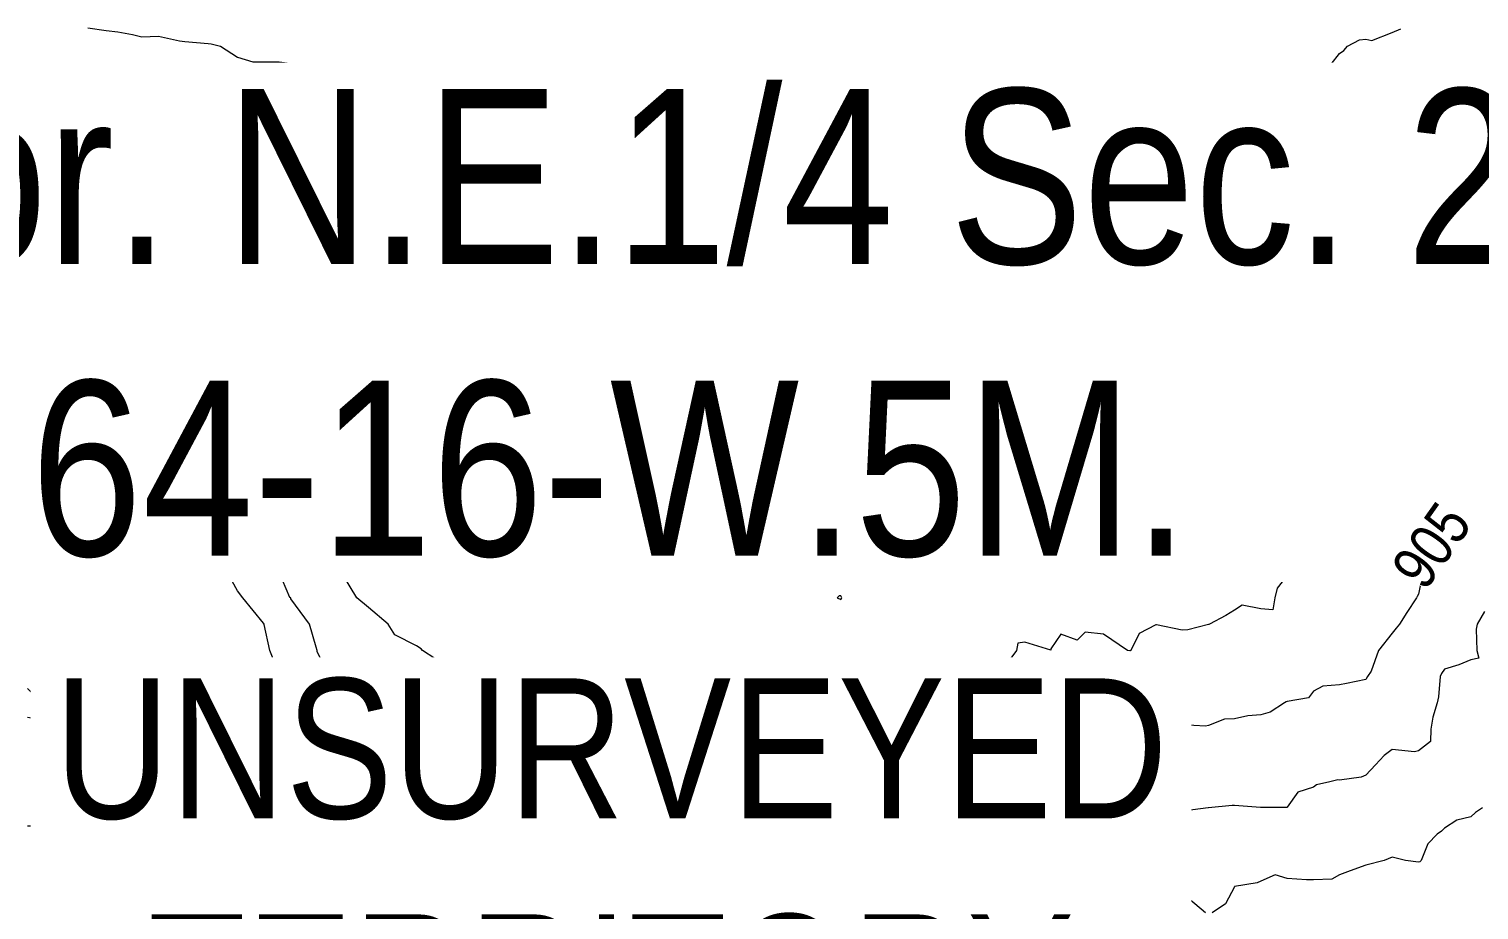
# Model space of a CAD drawing. Extents: x 537850 to 541798, y 6045627 to 6050132.
# Drawn here: x 539996.5 to 540162.2, y 6046980.4 to 6047081 of the extents above; entities that cross this region are included whole.
import ezdxf

# ---------------------------------------------------------------- set-up
doc = ezdxf.new("R2010")
doc.units = 0
doc.header["$LTSCALE"] = 5
doc.linetypes.add('DASHED2', pattern=[9.525, 6.35, -3.175])
doc.layers.add('C-SYMBOL', color=7, linetype='Continuous')
doc.layers.add('L-UNS-T', color=3, linetype='Continuous')
doc.layers.add('Contour_Line_Intermediate', color=7, linetype='DASHED2', true_color=0xd9d9d9)
doc.layers.add('Contour_Line_Major', color=7, linetype='Continuous', true_color=0x6b6b6b)
doc.styles.add('175L', font='ARIALN.TTF', dxfattribs={"height": 20})
doc.styles.add('80L', font='ARIALN.TTF', dxfattribs={"height": 10})
doc.styles.get("Standard").update_dxf_attribs({"font": 'ARIALN.TTF'})

msp = doc.modelspace()

# ---------------------------------------------------------------- linework, layer by layer
at = {"layer": 'Contour_Line_Intermediate', "linetype": 'Continuous', "lineweight": 13, "flags": 128}
for points, elevation in [([(540003.216, 6047081.128), (540005.325, 6047080.815), (540006.67, 6047080.673), (540008.325, 6047080.359), (540009.408, 6047080.101), (540011.325, 6047080.172), (540013.7, 6047079.642), (540014.325, 6047079.566), (540017, 6047079.342), (540017.324, 6047079.303), (540018.413, 6047079.018), (540020.324, 6047077.771), (540022.106, 6047077.236), (540023.324, 6047077.236), (540025.106, 6047077.236), (540026.324, 6047077.084), (540028.009, 6047076.018), (540029.324, 6047075.702), (540029.739, 6047075.603), (540032.324, 6047074.444), (540034.079, 6047074.263), (540035.324, 6047074.721), (540037.327, 6047074.014), (540038.323, 6047073.784), (540040.073, 6047073.018), (540041.323, 6047071.296), (540042.187, 6047072.155), (540044.323, 6047072.344), (540045.079, 6047072.263), (540047.323, 6047072.569), (540049.395, 6047070.019), (540050.323, 6047069.527), (540051.6, 6047068.741), (540053.323, 6047069.835), (540053.384, 6047069.958), (540053.567, 6047070.019), (540053.323, 6047070.255), (540050.419, 6047073.018), (540053.016, 6047073.325), (540053.323, 6047073.376), (540054.038, 6047073.018), (540056.322, 6047070.714), (540057.975, 6047070.019), (540059.322, 6047069.537), (540059.915, 6047069.426), (540062.322, 6047069.298), (540062.94, 6047069.401), (540063.764, 6047070.019), (540064.541, 6047070.8), (540065.322, 6047071.193), (540066.766, 6047071.574), (540068.154, 6047073.018), (540068.245, 6047073.096), (540068.322, 6047073.069), (540068.537, 6047073.018), (540071.322, 6047071.411), (540072.726, 6047071.614), (540074.322, 6047071.176), (540077.083, 6047070.257), (540077.321, 6047070.258), (540080.188, 6047073.018), (540080.321, 6047073.112), (540082.743, 6047073.597), (540083.321, 6047073.552), (540085.86, 6047073.48), (540086.321, 6047073.504), (540088.836, 6047073.504), (540089.321, 6047073.466), (540091.841, 6047073.018), (540092.321, 6047072.814), (540092.494, 6047072.846), (540095.321, 6047072.846), (540095.78, 6047072.559), (540095.874, 6047073.018), (540097.994, 6047073.345), (540098.32, 6047073.368), (540101.176, 6047073.163), (540101.32, 6047073.153), (540102.259, 6047073.018), (540102.145, 6047072.194), (540102.669, 6047070.019), (540104.32, 6047069.638), (540104.771, 6047069.568), (540105.971, 6047070.019), (540105.834, 6047071.505), (540107.32, 6047071.505), (540108.81, 6047071.528), (540110.32, 6047071.575), (540111.371, 6047071.967), (540113.32, 6047070.845), (540115.33, 6047071.008), (540116.32, 6047070.859), (540118.177, 6047070.019), (540119.319, 6047069.447), (540119.656, 6047069.683), (540120.748, 6047070.019), (540121.074, 6047071.264), (540122.319, 6047071.571), (540124.567, 6047070.77), (540125.319, 6047072.232), (540125.498, 6047072.839), (540128.319, 6047072.263), (540128.946, 6047072.391), (540130.165, 6047073.018), (540131.154, 6047073.183), (540131.319, 6047073.48), (540132.368, 6047074.969), (540134.319, 6047075.379), (540134.958, 6047075.379), (540135.917, 6047076.018), (540136.696, 6047076.641), (540137.319, 6047076.485), (540140.072, 6047076.265), (540140.318, 6047076.407), (540140.59, 6047076.018), (540143.318, 6047074.832), (540144.293, 6047075.044), (540145.592, 6047076.018), (540145.35, 6047076.987), (540146.318, 6047078.198), (540146.814, 6047078.523), (540147.224, 6047079.018), (540148.574, 6047079.762), (540149.318, 6047079.85), (540150, 6047079.7), (540152.318, 6047080.597), (540153.304, 6047081.032)], 908.956), ([(539996.325, 6047072.493), (539996.851, 6047072.493), (539997.767, 6047073.018), (539999.05, 6047073.293), (539999.325, 6047073.32), (540000.66, 6047073.018), (540002.325, 6047072.213), (540003.663, 6047071.681), (540005.325, 6047071.022), (540007.642, 6047070.701), (540008.325, 6047070.701), (540008.875, 6047070.569), (540010.021, 6047070.019), (540011.074, 6047069.768), (540011.325, 6047069.747), (540012.023, 6047069.32), (540014.325, 6047068.361), (540015.429, 6047068.914), (540017.324, 6047068.703), (540020.164, 6047067.019), (540020.324, 6047066.891), (540020.581, 6047066.762), (540021.179, 6047067.019), (540023.018, 6047067.325), (540023.324, 6047067.421), (540024.397, 6047067.019), (540026.324, 6047065.863), (540027.604, 6047065.739), (540029.324, 6047065.215), (540030.878, 6047064.019), (540032.324, 6047063.297), (540033.354, 6047062.988), (540035.324, 6047062.333), (540037.739, 6047061.019), (540038.323, 6047060.412), (540040.551, 6047058.791), (540041.323, 6047058.791), (540041.663, 6047058.019), (540044.323, 6047056.278), (540047.153, 6047055.19), (540047.323, 6047055.167), (540047.505, 6047055.019), (540050.323, 6047052.906), (540051.689, 6047053.653), (540052.342, 6047055.019), (540052.483, 6047055.859), (540053.323, 6047055.501), (540055.375, 6047055.019), (540055.375, 6047052.967), (540055.849, 6047052.019), (540056.322, 6047051.767), (540056.954, 6047051.388), (540057.27, 6047052.019), (540057.27, 6047054.072), (540058.219, 6047055.019), (540059.176, 6047055.166), (540059.322, 6047055.176), (540059.922, 6047055.019), (540062.322, 6047052.813), (540064.528, 6047052.813), (540065.322, 6047052.655), (540068.285, 6047052.056), (540068.322, 6047052.056), (540070.015, 6047053.326), (540070.694, 6047055.019), (540071.14, 6047055.201), (540071.322, 6047055.255), (540071.771, 6047055.019), (540072.369, 6047053.973), (540073.15, 6047052.019), (540074.322, 6047051.434), (540074.766, 6047051.575), (540075.27, 6047052.019), (540076.076, 6047053.265), (540077.321, 6047054.556), (540078.297, 6047052.995), (540079.133, 6047052.019), (540079.727, 6047051.425), (540080.321, 6047049.248), (540081.015, 6047051.326), (540083.321, 6047050.997), (540085.542, 6047049.799), (540086.321, 6047050.695), (540086.586, 6047051.755), (540087.116, 6047052.019), (540088.473, 6047052.867), (540089.321, 6047052.668), (540091.614, 6047052.019), (540092.321, 6047051.711), (540092.604, 6047051.736), (540093.453, 6047052.019), (540094.811, 6047052.529), (540095.321, 6047052.58), (540097.76, 6047052.58), (540098.32, 6047052.349), (540101.017, 6047052.322), (540101.32, 6047052.748), (540102.91, 6047053.429), (540104.32, 6047053.026), (540107.139, 6047052.019), (540107.32, 6047051.717), (540107.455, 6047051.884), (540110.32, 6047050.94), (540111.301, 6047051.038), (540113.32, 6047050.87), (540115.892, 6047049.02), (540116.32, 6047048.357), (540117.766, 6047046.02), (540119.319, 6047045.538), (540119.927, 6047045.412), (540120.318, 6047046.02), (540119.319, 6047048.194), (540117.549, 6047049.02), (540118.729, 6047049.61), (540119.319, 6047049.778), (540121.281, 6047050.058), (540122.319, 6047049.85), (540123.798, 6047049.02), (540125.319, 6047048.049), (540128.295, 6047046.02), (540128.319, 6047046.01), (540128.33, 6047046.009), (540128.34, 6047046.02), (540129.808, 6047047.531), (540130.602, 6047049.02), (540129.706, 6047050.633), (540131.319, 6047049.826), (540132.512, 6047050.827), (540132.957, 6047052.019), (540132.644, 6047053.694), (540134.319, 6047054.45), (540134.629, 6047054.709), (540135.002, 6047055.019), (540136.358, 6047055.98), (540137.319, 6047055.907), (540139.678, 6047055.66), (540139.848, 6047058.019), (540139.95, 6047058.388), (540140.318, 6047059.044), (540141.306, 6047060.031), (540143.318, 6047060.535), (540143.546, 6047060.791), (540143.641, 6047061.019), (540144.877, 6047062.46), (540146.318, 6047063.119), (540147.081, 6047063.256), (540147.753, 6047064.019), (540148.511, 6047064.826), (540149.318, 6047065.384), (540150.317, 6047067.019), (540152.318, 6047068.584), (540153.54, 6047068.797), (540155.318, 6047069.545), (540155.687, 6047069.649), (540157.003, 6047070.019), (540157.724, 6047070.612), (540158.318, 6047071.746), (540158.887, 6047072.449), (540161.317, 6047072.009), (540161.899, 6047072.437), (540162.165, 6047073.018), (540163.312, 6047074.024)], 907.956), ([(539996.325, 6047065.993), (539998.375, 6047064.969), (539999.325, 6047064.336), (540002.2, 6047064.144), (540002.325, 6047064.122), (540002.629, 6047064.019), (540005.325, 6047063.598), (540005.948, 6047063.396), (540008.325, 6047063.304), (540010.304, 6047062.998), (540011.325, 6047062.963), (540012.677, 6047062.667), (540014.325, 6047062.138), (540017.136, 6047061.207), (540017.324, 6047061.192), (540017.951, 6047061.019), (540020.324, 6047059.039), (540023.043, 6047058.019), (540023.324, 6047057.977), (540026.254, 6047055.019), (540026.324, 6047054.819), (540027.155, 6047054.188), (540029.324, 6047053.847), (540029.552, 6047052.019), (540032.324, 6047049.064), (540032.434, 6047049.02), (540035.324, 6047046.759), (540035.712, 6047046.02), (540038.323, 6047043.093), (540038.514, 6047043.02), (540038.64, 6047042.703), (540040.428, 6047040.02), (540041.323, 6047039.377), (540043.516, 6047037.02), (540043.365, 6047034.978), (540043.294, 6047034.02), (540044.323, 6047031.171), (540044.689, 6047031.02), (540044.323, 6047030.655), (540043.872, 6047028.021), (540044.323, 6047027.493), (540044.909, 6047027.435), (540045.377, 6047028.021), (540047.323, 6047029.966), (540048.944, 6047028.021), (540050.323, 6047026.838), (540052.829, 6047025.514), (540051.884, 6047028.021), (540052.404, 6047028.939), (540053.323, 6047028.783), (540055.865, 6047028.021), (540056.322, 6047027.824), (540056.78, 6047027.563), (540057.008, 6047028.021), (540058.661, 6047028.682), (540059.322, 6047030.335), (540060.226, 6047028.021), (540062.322, 6047025.871), (540063.666, 6047026.677), (540065.322, 6047027.229), (540066.162, 6047027.181), (540068.322, 6047026.767), (540069.418, 6047026.924), (540071.322, 6047026.924), (540073.516, 6047025.827), (540074.322, 6047025.558), (540075.85, 6047025.021), (540077.321, 6047024.124), (540079.425, 6047024.124), (540080.321, 6047023.761), (540080.889, 6047024.453), (540081.872, 6047025.021), (540082.907, 6047025.435), (540083.321, 6047025.601), (540084.76, 6047025.021), (540086.321, 6047022.862), (540086.496, 6047022.021), (540089.321, 6047020.609), (540090.371, 6047020.971), (540091.845, 6047022.021), (540091.452, 6047022.889), (540091.137, 6047025.021), (540091.781, 6047025.561), (540092.321, 6047025.872), (540094.828, 6047025.514), (540095.321, 6047025.514), (540096.992, 6047026.349), (540098.32, 6047026.349), (540099.193, 6047027.148), (540099.95, 6047028.021), (540100.4, 6047030.1), (540100.599, 6047031.02), (540100.645, 6047031.696), (540101.32, 6047031.638), (540102.984, 6047031.02), (540103.429, 6047030.129), (540104.32, 6047030.129), (540106.429, 6047030.129), (540107.32, 6047030.352), (540108.173, 6047031.02), (540108.098, 6047033.243), (540110.32, 6047032.802), (540112.91, 6047031.43), (540113.32, 6047031.591), (540114.144, 6047033.196), (540116.32, 6047032.989), (540118.136, 6047031.02), (540118.432, 6047030.133), (540119.319, 6047030.053), (540121.981, 6047028.359), (540121.981, 6047031.02), (540122.217, 6047031.122), (540122.319, 6047031.235), (540123.159, 6047031.02), (540122.694, 6047030.645), (540122.694, 6047028.021), (540125.319, 6047027.291), (540125.818, 6047027.521), (540128.319, 6047027.396), (540128.914, 6047027.426), (540131.319, 6047027.827), (540131.45, 6047027.89), (540131.774, 6047028.021), (540133.148, 6047029.191), (540133.265, 6047031.02), (540133.564, 6047031.775), (540134.319, 6047032.964), (540135.036, 6047033.303), (540137.319, 6047032.988), (540138.026, 6047033.313), (540138.583, 6047034.02), (540139.021, 6047035.318), (540140.318, 6047035.601), (540141.472, 6047035.867), (540141.548, 6047037.02), (540141.522, 6047038.816), (540143.283, 6047040.02), (540143.276, 6047040.062), (540143.318, 6047040.046), (540144.718, 6047041.621), (540145.148, 6047043.02), (540145.594, 6047043.744), (540146.318, 6047044.71), (540147.012, 6047045.326), (540149.318, 6047044.981), (540150.802, 6047046.02), (540151.053, 6047047.755), (540149.794, 6047049.02), (540152.318, 6047050.702), (540153.165, 6047051.173), (540155.283, 6047052.019), (540155.301, 6047052.037), (540155.318, 6047052.047), (540156.167, 6047054.17), (540156.276, 6047055.019), (540157.105, 6047056.232), (540158.318, 6047057.207), (540158.798, 6047057.539), (540159.221, 6047058.019), (540159.614, 6047059.722), (540161.281, 6047061.019), (540161.299, 6047061.038), (540161.317, 6047061.036), (540162.881, 6047062.455)], 906.956), ([(540162.788, 6047047.549), (540161.829, 6047046.02), (540161.54, 6047045.797), (540161.317, 6047045.35), (540160.258, 6047044.079), (540159.199, 6047043.02), (540158.856, 6047042.481), (540158.318, 6047042.274), (540157.421, 6047040.916), (540157.131, 6047040.02), (540156.447, 6047038.891), (540155.318, 6047037.052), (540155.297, 6047037.041), (540155.221, 6047037.02), (540153.434, 6047035.904), (540152.318, 6047034.947), (540151.957, 6047034.02), (540151.706, 6047033.409), (540150.525, 6047031.02), (540150.257, 6047030.082), (540149.788, 6047028.021), (540149.318, 6047026.543), (540148.82, 6047025.519), (540147.65, 6047025.021), (540147.212, 6047024.127), (540146.318, 6047024.093), (540145.272, 6047023.067), (540145.05, 6047022.021), (540144.847, 6047020.492), (540143.318, 6047019.659), (540142.779, 6047019.56), (540141.566, 6047019.021), (540141.316, 6047018.024), (540140.318, 6047018.568), (540139.195, 6047017.144), (540138.914, 6047016.021), (540138.677, 6047014.663), (540137.319, 6047014.746), (540135.162, 6047015.178), (540134.319, 6047014.614), (540133.318, 6047014.022), (540131.436, 6047013.021), (540131.358, 6047012.982), (540131.319, 6047012.957), (540128.97, 6047012.37), (540128.319, 6047012.324), (540125.389, 6047012.951), (540125.319, 6047012.944), (540123.397, 6047011.944), (540122.455, 6047010.021), (540122.368, 6047009.973), (540122.319, 6047009.955), (540122.089, 6047010.021), (540119.319, 6047011.868), (540117.242, 6047012.099), (540116.32, 6047011.176), (540114.464, 6047011.877), (540113.32, 6047010.177), (540113.302, 6047010.039), (540110.32, 6047010.957), (540109.517, 6047010.824), (540109.395, 6047010.021), (540108.511, 6047008.831), (540107.32, 6047008.208), (540106.578, 6047007.764), (540105.09, 6047007.022), (540104.705, 6047006.637), (540104.32, 6047006.548), (540102.496, 6047005.846), (540101.32, 6047004.905), (540100.655, 6047004.687), (540100.537, 6047004.022), (540099.688, 6047002.654), (540098.32, 6047002.706), (540096.543, 6047002.8), (540096.636, 6047001.022), (540096.3, 6047000.042), (540095.744, 6046998.022), (540095.593, 6046997.749), (540095.321, 6046997.577), (540093.114, 6046997.228), (540092.321, 6046996.931), (540090.569, 6046996.774), (540089.321, 6046996.742), (540086.397, 6046997.946), (540086.321, 6046997.968), (540085.45, 6046998.022), (540083.321, 6046998.182), (540083.174, 6046998.169), (540082.949, 6046998.022), (540080.321, 6046997.365), (540079.227, 6046998.022), (540078.485, 6046999.185), (540078.422, 6047001.022), (540078.231, 6047001.931), (540077.321, 6047002.329), (540076.025, 6047002.318), (540074.322, 6047002.495), (540071.669, 6047003.675), (540071.322, 6047003.636), (540069.183, 6047003.16), (540068.322, 6047003.074), (540066.816, 6047002.528), (540065.322, 6047001.987), (540064.116, 6047002.228), (540062.322, 6047003.065), (540061.079, 6047004.022), (540059.322, 6047006.049), (540058.107, 6047007.022), (540056.322, 6047008.282), (540054.94, 6047008.404), (540053.323, 6047008.666), (540051.409, 6047008.935), (540050.323, 6047009.026), (540049.074, 6047008.27), (540047.323, 6047007.932), (540046.412, 6047007.932), (540044.323, 6047008.17), (540041.501, 6047010.021), (540041.323, 6047010.208), (540040.811, 6047010.534), (540038.323, 6047011.778), (540037.577, 6047013.021), (540035.324, 6047014.919), (540033.982, 6047016.021), (540032.324, 6047018.716), (540032.247, 6047019.021), (540032.188, 6047019.157), (540031.779, 6047022.021), (540031.887, 6047022.458), (540031.359, 6047025.021), (540031.226, 6047026.118), (540031.723, 6047028.021), (540031.623, 6047030.319), (540031.482, 6047031.02), (540031.152, 6047032.192), (540031.512, 6047034.02), (540030.932, 6047035.412), (540030.932, 6047037.02), (540030.427, 6047038.917), (540029.729, 6047040.02), (540029.324, 6047040.587), (540028.014, 6047041.33), (540028.643, 6047040.02), (540028.219, 6047038.125), (540026.324, 6047038.925), (540024.838, 6047040.02), (540025.036, 6047041.308), (540025.659, 6047043.02), (540023.324, 6047045.873), (540023.159, 6047046.02), (540020.324, 6047047.905), (540019.518, 6047049.02), (540017.324, 6047050.844), (540016.018, 6047052.019), (540014.973, 6047054.371), (540014.788, 6047055.019), (540014.325, 6047055.271), (540013.875, 6047055.468), (540011.325, 6047056.714), (540010.308, 6047057.002), (540008.325, 6047057.32), (540005.597, 6047058.019), (540005.325, 6047058.134), (540005.216, 6047058.128), (540004.221, 6047058.019), (540002.418, 6047057.926), (540002.325, 6047057.929), (540001.79, 6047058.019), (539999.325, 6047059.098), (539998.175, 6047059.17), (539996.325, 6047059.698)], 905.957), ([(540021.848, 6046980.023), (540022.159, 6046981.188), (540023.324, 6046982.484), (540023.627, 6046982.72), (540023.671, 6046983.023), (540024.253, 6046985.094), (540024.25, 6046986.023), (540024.25, 6046988.097), (540024.839, 6046989.022), (540024.247, 6046991.099), (540023.843, 6046992.022), (540023.324, 6046992.93), (540021.465, 6046995.022), (540023.324, 6046997.114), (540023.706, 6046998.022), (540024.202, 6047000.144), (540024.148, 6047001.022), (540023.324, 6047003.963), (540023.31, 6047004.022), (540023.31, 6047004.035), (540023.324, 6047004.104), (540024.134, 6047006.211), (540024.134, 6047007.022), (540024.498, 6047008.847), (540024.028, 6047010.021), (540023.372, 6047012.973), (540023.369, 6047013.021), (540023.324, 6047013.123), (540020.93, 6047016.021), (540020.324, 6047016.829), (540019.123, 6047019.021), (540017.324, 6047020.334), (540015.809, 6047020.536), (540014.325, 6047020.734), (540011.382, 6047022.021), (540011.325, 6047022.107), (540011.137, 6047022.021), (540008.325, 6047021.083), (540006.074, 6047022.021), (540005.325, 6047022.45), (540004.103, 6047025.021), (540004.474, 6047025.872), (540005.325, 6047026.34), (540006.828, 6047026.517), (540006.753, 6047028.021), (540007.015, 6047029.33), (540006.885, 6047031.02), (540006.445, 6047032.9), (540006.151, 6047034.02), (540005.39, 6047036.955), (540005.39, 6047037.02), (540005.325, 6047037.211), (540003.157, 6047040.02), (540002.325, 6047041.861), (540001.81, 6047043.02), (539999.325, 6047044.418), (539997.834, 6047044.511), (539996.325, 6047044.279)], 903.957), ([(540162.866, 6047014.473), (540162.036, 6047013.021), (540161.908, 6047012.431), (540162.011, 6047010.021), (540162.216, 6047009.123), (540161.317, 6047008.933), (540159.953, 6047008.386), (540158.318, 6047007.873), (540157.972, 6047007.367), (540157.793, 6047007.022), (540157.616, 6047004.724), (540157.462, 6047004.022), (540156.96, 6047002.38), (540156.75, 6047001.022), (540156.711, 6046999.629), (540155.318, 6046998.533), (540154.892, 6046998.448), (540152.318, 6046998.706), (540151.41, 6046998.022), (540150.4, 6046996.94), (540149.318, 6046995.781), (540148.798, 6046995.543), (540146.318, 6046995.211), (540146.118, 6046995.222), (540145.186, 6046995.022), (540143.692, 6046994.649), (540143.318, 6046994.4), (540141.535, 6046993.806), (540140.318, 6046992.103), (540140.274, 6046992.067), (540137.319, 6046992.08), (540137.271, 6046992.07), (540134.319, 6046992.316), (540134.029, 6046992.312), (540131.319, 6046992.028), (540131.314, 6046992.027), (540131.287, 6046992.022), (540128.655, 6046991.686), (540128.319, 6046991.704), (540127.132, 6046992.022), (540125.319, 6046992.589), (540124.907, 6046992.435), (540123.805, 6046992.022), (540122.971, 6046991.37), (540122.319, 6046991.677), (540120.352, 6046990.99), (540119.319, 6046990.629), (540117.578, 6046990.764), (540116.32, 6046990.764), (540114.316, 6046991.026), (540113.32, 6046991.181), (540111.642, 6046990.7), (540110.32, 6046990.322), (540109.419, 6046989.924), (540108.814, 6046989.022), (540108.219, 6046988.124), (540107.32, 6046987.444), (540106.135, 6046987.207), (540104.32, 6046986.729), (540103.736, 6046986.607), (540103.481, 6046986.023), (540102.143, 6046985.2), (540101.32, 6046984.695), (540099.945, 6046984.398), (540098.32, 6046984.075), (540097.78, 6046983.564), (540096.857, 6046983.023), (540096.233, 6046982.111), (540095.321, 6046981.487), (540094.208, 6046981.135), (540093.003, 6046980.023)], 903.957), ([(540013.962, 6046980.023), (540013.826, 6046980.521), (540013.715, 6046983.023), (540013.668, 6046983.679), (540013.39, 6046986.023), (540013.463, 6046986.885), (540013.746, 6046989.022), (540013.435, 6046989.912), (540013.123, 6046992.022), (540012.089, 6046994.257), (540012.015, 6046995.022), (540012.453, 6046996.151), (540011.325, 6046996.8), (540010.836, 6046998.022), (540009.877, 6046999.574), (540009.523, 6047001.022), (540010.92, 6047003.617), (540010.516, 6047004.022), (540011.325, 6047004.507), (540013.153, 6047005.194), (540014.325, 6047006.71), (540014.558, 6047006.788), (540014.636, 6047007.022), (540014.325, 6047007.219), (540014.222, 6047007.124), (540011.325, 6047007.992), (540008.81, 6047007.022), (540008.325, 6047006.213), (540007.516, 6047007.022), (540005.325, 6047007.529), (540004.977, 6047007.369), (540002.325, 6047007.383), (540001.867, 6047007.479), (540001.344, 6047007.022), (540002.325, 6047005.305), (540002.844, 6047004.022), (540002.902, 6047003.445), (540003.346, 6047001.022), (540003.063, 6047000.284), (540003.392, 6046998.022), (540004.094, 6046996.253), (540002.325, 6046995.93), (540001.418, 6046995.93), (540001.645, 6046995.022), (540001.466, 6046992.881), (540001.395, 6046992.022), (540001.313, 6046990.034), (539999.325, 6046989.861), (539998.406, 6046989.941), (539996.325, 6046989.941)], 902.957), ([(539996.325, 6047002.378), (539998.298, 6047002.049), (539997.969, 6047004.022), (539996.325, 6047005.665)], 902.957), ([(540162.657, 6046992.022), (540161.854, 6046991.486), (540161.317, 6046990.992), (540159.727, 6046990.613), (540158.318, 6046989.729), (540157.964, 6046989.377), (540157.456, 6046989.022), (540156.412, 6046987.928), (540155.621, 6046986.023), (540155.488, 6046985.852), (540155.318, 6046985.844), (540153.853, 6046986.023), (540152.318, 6046986.406), (540151.397, 6046986.023), (540149.318, 6046985.491), (540147.514, 6046984.827), (540146.318, 6046984.385), (540145.446, 6046983.894), (540143.318, 6046983.822), (540142.519, 6046983.822), (540140.318, 6046983.962), (540138.955, 6046984.387), (540137.319, 6046983.644), (540136.876, 6046983.466), (540134.319, 6046983.038), (540134.301, 6046983.041), (540134.283, 6046983.023), (540133.277, 6046981.065), (540131.755, 6046980.023)], 902.957), ([(540130.971, 6046980.023), (540128.319, 6046982.297), (540126.728, 6046981.614), (540125.319, 6046982.352), (540124.072, 6046983.023), (540122.319, 6046983.665), (540121.716, 6046983.626), (540119.319, 6046983.626), (540118.767, 6046983.576), (540116.32, 6046983.431), (540115.768, 6046983.575), (540113.32, 6046983.533), (540112.896, 6046983.446), (540110.32, 6046983.446), (540110.04, 6046983.303), (540109.741, 6046983.023), (540109.364, 6046980.979), (540107.32, 6046980.742), (540106.658, 6046980.685), (540104.957, 6046980.023)], 902.957)]:
    msp.add_lwpolyline(points, dxfattribs=dict(at, elevation=elevation))
for points, elevation in [([(540068.344, 6047021.998), (540068.364, 6047022.021), (540068.322, 6047022.091), (540068.257, 6047022.086), (540068.284, 6047022.021), (540068.322, 6047021.994), (540068.344, 6047021.998)], 906.956), ([(540089.382, 6047015.96), (540089.42, 6047016.021), (540089.321, 6047016.242), (540089.1, 6047016.242), (540088.879, 6047016.021), (540089.321, 6047015.827), (540089.382, 6047015.96)], 906.956), ([(540015.543, 6047001.022), (540014.325, 6047003.215), (540011.623, 6047003.723), (540012.874, 6047001.022), (540014.325, 6046999.071), (540015.597, 6046999.75), (540015.543, 6047001.022)], 902.957)]:
    msp.add_lwpolyline(points, close=True, dxfattribs=dict(at, elevation=elevation))
at = {"layer": 'Contour_Line_Major', "linetype": 'Continuous', "lineweight": 15, "elevation": 904.957, "flags": 128}
msp.add_lwpolyline([(540162.292, 6047033.045), (540161.317, 6047031.293), (540161.192, 6047031.145), (540160.971, 6047031.02), (540160.624, 6047030.327), (540159.471, 6047028.021), (540158.757, 6047027.581), (540158.318, 6047026.995), (540157.617, 6047025.721), (540157.35, 6047025.021), (540157.056, 6047023.282), (540156.841, 6047022.021), (540156.209, 6047021.13), (540155.809, 6047019.021), (540155.759, 6047018.58), (540155.318, 6047016.433), (540155.18, 6047016.158), (540155.112, 6047016.021), (540154.008, 6047014.331), (540153.153, 6047013.021), (540152.782, 6047012.557), (540152.318, 6047011.977), (540150.753, 6047010.021), (540149.937, 6047007.64), (540149.503, 6047007.022), (540149.318, 6047006.709), (540147.087, 6047006.253), (540146.318, 6047006.096), (540144.392, 6047005.948), (540143.318, 6047005.351), (540142.749, 6047004.592), (540140.318, 6047004.187), (540140.206, 6047004.134), (540140.035, 6047004.022), (540138.393, 6047002.948), (540137.319, 6047002.668), (540135.815, 6047002.525), (540134.319, 6047002.21), (540133.169, 6047002.171), (540131.319, 6047001.426), (540130.986, 6047001.355), (540128.319, 6047001.503), (540127.863, 6047001.478), (540125.319, 6047001.179), (540125.137, 6047001.204), (540123.706, 6047001.022), (540122.464, 6047000.877), (540122.319, 6047000.545), (540120.026, 6047001.022), (540119.319, 6047001.057), (540119.284, 6047001.057), (540116.32, 6047001.198), (540116.138, 6047001.203), (540113.707, 6047001.022), (540113.361, 6047000.98), (540113.32, 6047000.973), (540111.496, 6046999.845), (540110.32, 6046998.933), (540109.854, 6046998.488), (540109.254, 6046998.022), (540107.796, 6046997.546), (540107.32, 6046997.209), (540105.68, 6046996.663), (540104.32, 6046995.643), (540103.965, 6046995.377), (540103.611, 6046995.022), (540102.466, 6046993.877), (540101.32, 6046993.018), (540100.733, 6046992.609), (540099.889, 6046992.022), (540098.789, 6046991.554), (540098.32, 6046991.368), (540096.92, 6046990.423), (540095.819, 6046989.022), (540095.657, 6046988.686), (540095.321, 6046987.985), (540093.358, 6046987.985), (540092.321, 6046987.639), (540091.333, 6046987.01), (540090.161, 6046986.023), (540089.477, 6046985.866), (540089.321, 6046985.751), (540086.935, 6046985.409), (540086.321, 6046985.154), (540084.55, 6046984.794), (540083.321, 6046983.855), (540082.556, 6046983.788), (540081.725, 6046983.023), (540080.923, 6046982.421), (540080.321, 6046981.82), (540079.72, 6046982.421), (540078.636, 6046983.023), (540077.893, 6046983.594), (540077.321, 6046983.714), (540075.295, 6046985.049), (540074.322, 6046985.375), (540073.69, 6046986.023), (540073.269, 6046987.075), (540074.239, 6046989.022), (540071.322, 6046989.419), (540070.897, 6046989.448), (540068.322, 6046989.448), (540067.861, 6046989.484), (540065.322, 6046989.137), (540065.143, 6046989.202), (540064.681, 6046989.022), (540063.894, 6046987.451), (540062.322, 6046987.844), (540061.338, 6046987.007), (540060.667, 6046986.023), (540059.647, 6046985.698), (540059.322, 6046985.539), (540056.364, 6046986.023), (540056.322, 6046986.032), (540056.312, 6046986.033), (540053.323, 6046987.527), (540050.867, 6046988.478), (540050.323, 6046988.429), (540047.657, 6046989.022), (540047.323, 6046989.118), (540047.19, 6046989.156), (540044.323, 6046990.229), (540042.769, 6046992.022), (540041.585, 6046994.761), (540041.513, 6046995.022), (540041.42, 6046995.119), (540041.323, 6046995.194), (540039.582, 6046996.281), (540038.323, 6046996.841), (540037.796, 6046997.495), (540037.45, 6046998.022), (540036.141, 6047000.204), (540035.743, 6047001.022), (540035.324, 6047001.287), (540034.992, 6047001.354), (540032.324, 6047002.497), (540031.353, 6047004.022), (540031.291, 6047005.055), (540030.811, 6047007.022), (540029.464, 6047009.881), (540029.462, 6047010.021), (540029.324, 6047010.403), (540028.56, 6047013.021), (540026.42, 6047015.925), (540026.423, 6047016.021), (540026.324, 6047016.075), (540025.047, 6047019.021), (540024.659, 6047020.686), (540024.154, 6047022.021), (540023.97, 6047024.375), (540024.058, 6047025.021), (540023.324, 6047026.489), (540021.122, 6047027.222), (540020.324, 6047027.6), (540019.956, 6047028.021), (540019.733, 6047030.429), (540019.532, 6047031.02), (540017.39, 6047033.955), (540017.359, 6047034.02), (540017.324, 6047034.098), (540015.654, 6047037.02), (540014.325, 6047038.052), (540013.181, 6047040.02), (540012.461, 6047041.883), (540011.852, 6047043.02), (540011.585, 6047045.759), (540011.539, 6047046.02), (540011.325, 6047048.889), (540011.304, 6047048.999), (540011.308, 6047049.02), (540009.816, 6047050.511), (540008.325, 6047050.571), (540006.313, 6047052.019), (540005.325, 6047053.065), (540004.172, 6047053.173), (540002.325, 6047053.345), (540000.716, 6047053.629), (539999.325, 6047053.521), (539998.395, 6047052.949), (539996.325, 6047053.13)], dxfattribs=at)

# ---------------------------------------------------------------- next in the draw order: texts
at = {"layer": 'Contour_Line_Major', "color": 251, "linetype": 'Continuous', "lineweight": -3, "true_color": 0x6b6b6b, "insert": (540156.824, 6047021.998, 904.957), "char_height": 4.99976, "width": 7.1418, "attachment_point": 5, "rotation": 54.67927, "bg_fill": 3, "box_fill_scale": 1.181818, "bg_fill_color": 256, "bg_fill_true_color": 13158600, "bg_fill_transparency": 0}
msp.add_mtext('{\\C256;905}', dxfattribs=at)
at = {"layer": 'L-UNS-T', "color": 3, "linetype": 'ByBlock', "insert": (540063.035, 6047006.817), "char_height": 16, "width": 127.89413, "attachment_point": 2, "line_spacing_factor": 1.010641, "style": '80L', "bg_fill": 3, "box_fill_scale": 1.15, "bg_fill_color": 256, "bg_fill_true_color": 256, "bg_fill_transparency": 0}
msp.add_mtext('UNSURVEYED TERRITORY', dxfattribs=at)

# ---------------------------------------------------------------- next in the draw order: texts
at = {"layer": 'C-SYMBOL', "color": 3, "insert": (540062.904, 6047074.16), "char_height": 20, "width": 232.24638, "attachment_point": 2, "style": '175L', "bg_fill": 3, "box_fill_scale": 1.15, "bg_fill_color": 256, "bg_fill_true_color": 256, "bg_fill_transparency": 0}
msp.add_mtext('Theor. N.E.1/4 Sec. 29\\P64-16-W.5M.', dxfattribs=at)

doc.saveas('drawing.dxf')
